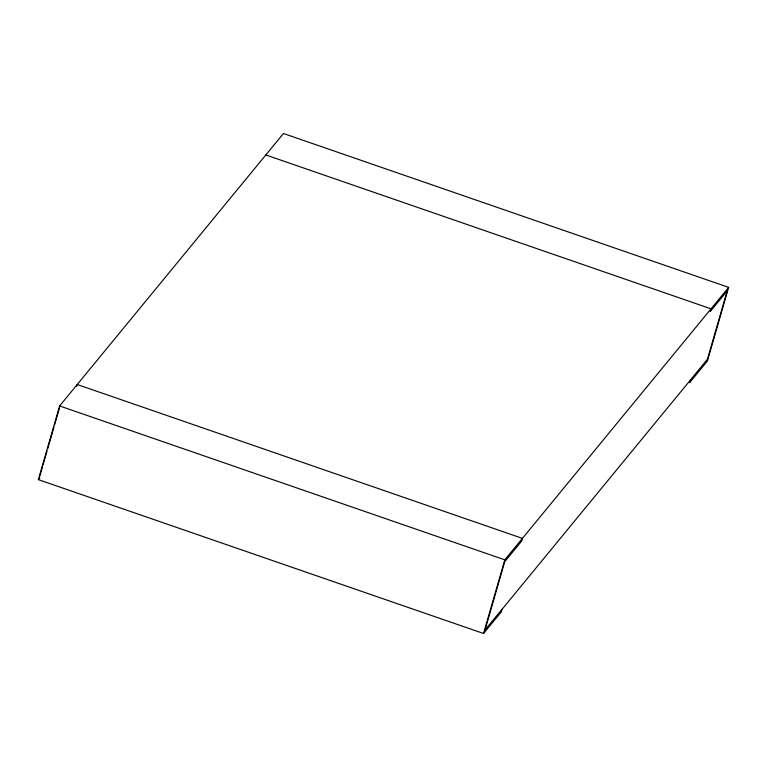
<?xml version="1.0" encoding="UTF-8"?>
<svg xmlns="http://www.w3.org/2000/svg" width="767" height="767" viewBox="0 0 767 767"><rect width="100%" height="100%" fill="white"/><g stroke="black" fill="none" stroke-linecap="round" stroke-linejoin="round"><path stroke-width="1.15" d="M76.719 386.29L77.237 384.507L522.432 538.386L521.656 541.071L504.734 561.665L485.022 629.966L501.944 609.372L501.167 612.056L483.546 633.504L38.35 479.624L59.615 405.954L283.454 133.496L728.65 287.376L707.385 361.046L689.763 382.493L690.54 379.818L707.452 359.224L727.174 290.914L710.252 311.507L711.028 308.833L265.833 154.944M39.826 476.086L42.453 466.978M43.115 464.697L47.055 451.034M47.717 448.762L53.958 427.133M54.61 424.851L59.548 407.776M483.546 633.504L504.801 559.843L728.65 287.376M38.35 479.624L39.817 477.831M501.906 609.506L690.501 379.953M59.615 405.954L504.801 559.843"/></g></svg>
